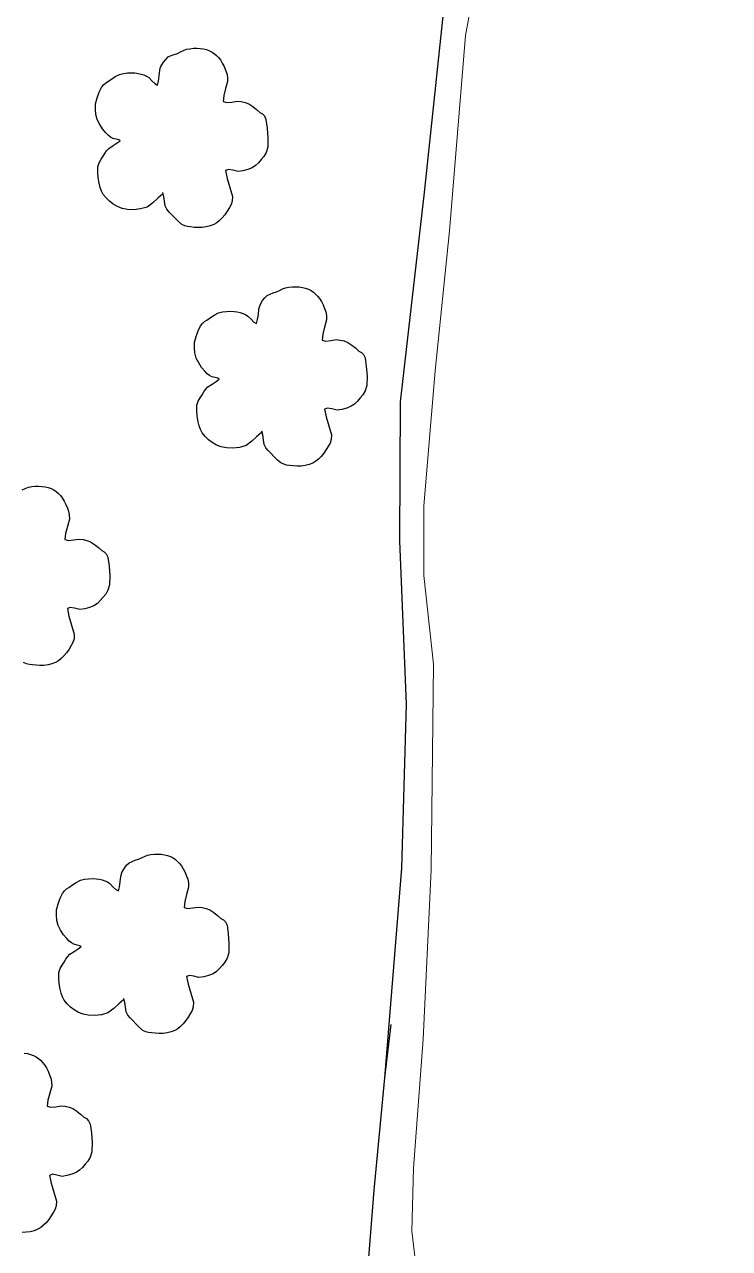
# Model space of a CAD drawing. Header units: inches. Extents: x 733278 to 737733, y 7817354 to 7820504.
# Drawn here: x 735533.4 to 735630.5, y 7818536.5 to 7818705.2 of the extents above; entities that cross this region are included whole.
import ezdxf

# ---------------------------------------------------------------- set-up
doc = ezdxf.new("R2010")
doc.units = ezdxf.units.IN
doc.header["$MEASUREMENT"] = 0
doc.linetypes.add('CONTINUO', pattern=[0])
doc.layers.add('0114000299', color=1, linetype='Continuous')
doc.layers.add('MATO', color=3, linetype='Continuous')
doc.layers.add('0114000299011', color=5, linetype='Continuous', lineweight=0)

msp = doc.modelspace()

# ---------------------------------------------------------------- linework, layer by layer
at = {"layer": '0114000299'}
for points in [[(735583.02, 7818560.06), (735585.37, 7818588.97), (735585.99, 7818611.57), (735585.05, 7818634.07), (735585.16, 7818653.25), (735588.48, 7818682.07), (735591.38, 7818709.45)], [(735595.83, 7818353.07), (735616.37, 7818392.67), (735630.01, 7818433.42), (735611.16, 7818440.12), (735590.33, 7818448.5), (735581.16, 7818450.44), (735576.01, 7818451.94), (735577.7, 7818488.04), (735578.46, 7818506.06), (735580.25, 7818528.35), (735581.52, 7818544.6), (735583.02, 7818560.06), (735583.87, 7818567.4)]]:
    msp.add_lwpolyline(points, dxfattribs=at)
at = {"layer": '0114000299011'}
msp.add_lwpolyline([(735587.59, 7818531.61), (735586.71, 7818538.92), (735586.95, 7818547.6), (735588.28, 7818565.4), (735589.4, 7818588.74), (735589.71, 7818617.07), (735588.38, 7818629.31), (735588.38, 7818638.89), (735589.95, 7818657.49), (735591.91, 7818676.79), (735594.11, 7818703.71), (735596.7, 7818717.76), (735599.84, 7818738.8), (735602.11, 7818754.81), (735604.15, 7818762.5), (735606.58, 7818768.38), (735608.31, 7818771.91), (735609.45, 7818773.58), (735612.67, 7818775.47), (735616.13, 7818776.25), (735624.29, 7818775.78), (735640.93, 7818775.62)], dxfattribs=at)
at = {"layer": 'MATO', "color": 94, "linetype": 'CONTINUO'}
for points in [[(735552.36, 7818681.87, 0), (735551.73, 7818681.31, 0), (735551.02, 7818680.67, 0), (735550.24, 7818680.07, 0), (735549.33, 7818679.81, 0), (735548.41, 7818679.71, 0), (735547.53, 7818679.74, 0), (735546.81, 7818679.89, 0), (735546.16, 7818680.14, 0), (735545.59, 7818680.48, 0), (735545.06, 7818680.88, 0), (735544.59, 7818681.33, 0), (735544.21, 7818681.81, 0), (735543.95, 7818682.28, 0), (735543.76, 7818682.79, 0), (735543.63, 7818683.35, 0), (735543.51, 7818684.11, 0), (735543.45, 7818684.89, 0), (735543.47, 7818685.63, 0), (735543.65, 7818686.18, 0), (735543.91, 7818686.66, 0), (735544.2, 7818687.08, 0), (735544.41, 7818687.46, 0), (735544.66, 7818687.81, 0), (735544.97, 7818688.15, 0), (735545.57, 7818688.54, 0), (735546.13, 7818688.91, 0), (735546.52, 7818689.22, 0), (735546.35, 7818689.34, 0), (735545.99, 7818689.43, 0), (735545.53, 7818689.53, 0), (735545.21, 7818689.71, 0), (735544.88, 7818689.98, 0), (735544.54, 7818690.33, 0), (735544.12, 7818690.85, 0), (735543.72, 7818691.46, 0), (735543.38, 7818692.14, 0), (735543.2, 7818692.83, 0), (735543.12, 7818693.56, 0), (735543.16, 7818694.3, 0), (735543.36, 7818695.12, 0), (735543.65, 7818695.89, 0), (735543.98, 7818696.56, 0), (735544.23, 7818696.91, 0), (735544.51, 7818697.16, 0), (735544.84, 7818697.37, 0), (735545.33, 7818697.72, 0), (735545.86, 7818698.06, 0), (735546.43, 7818698.35, 0), (735547, 7818698.5, 0), (735547.56, 7818698.57, 0), (735548.1, 7818698.59, 0), (735548.58, 7818698.57, 0), (735549.03, 7818698.5, 0), (735549.44, 7818698.4, 0), (735549.81, 7818698.29, 0), (735550.15, 7818698.13, 0), (735550.5, 7818697.92, 0), (735550.92, 7818697.46, 0), (735551.32, 7818697.08, 0), (735551.67, 7818696.89, 0), (735551.83, 7818697.43, 0), (735551.93, 7818698.14, 0), (735552, 7818698.87, 0), (735552.07, 7818699.2, 0), (735552.16, 7818699.44, 0), (735552.29, 7818699.66, 0), (735552.52, 7818700.04, 0), (735552.81, 7818700.42, 0), (735553.15, 7818700.77, 0), (735553.55, 7818700.96, 0), (735553.99, 7818701.11, 0), (735554.44, 7818701.25, 0), (735554.85, 7818701.45, 0), (735555.26, 7818701.65, 0), (735555.69, 7818701.81, 0), (735556.16, 7818701.9, 0), (735556.63, 7818701.95, 0), (735557.1, 7818701.95, 0), (735557.57, 7818701.93, 0), (735558.02, 7818701.87, 0), (735558.44, 7818701.77, 0), (735558.84, 7818701.62, 0), (735559.2, 7818701.43, 0), (735559.53, 7818701.2, 0), (735559.83, 7818700.96, 0), (735560.1, 7818700.67, 0), (735560.35, 7818700.34, 0), (735560.61, 7818699.91, 0), (735560.86, 7818699.44, 0), (735561.06, 7818698.94, 0), (735561.23, 7818698.5, 0), (735561.33, 7818697.99, 0), (735561.35, 7818697.39, 0), (735561.07, 7818696.41, 0), (735560.82, 7818695.43, 0), (735560.72, 7818694.62, 0), (735561.23, 7818694.48, 0), (735561.91, 7818694.54, 0), (735562.66, 7818694.66, 0), (735563.22, 7818694.61, 0), (735563.76, 7818694.48, 0), (735564.27, 7818694.29, 0), (735564.81, 7818693.93, 0), (735565.33, 7818693.52, 0), (735565.79, 7818693.1, 0), (735566.14, 7818692.91, 0), (735566.42, 7818692.63, 0), (735566.63, 7818692.15, 0), (735566.81, 7818690.95, 0), (735566.9, 7818689.62, 0), (735566.88, 7818688.34, 0), (735566.66, 7818687.61, 0), (735566.35, 7818687.06, 0), (735565.96, 7818686.63, 0), (735565.6, 7818686.18, 0), (735565.2, 7818685.8, 0), (735564.73, 7818685.48, 0), (735564.11, 7818685.24, 0), (735563.45, 7818685.06, 0), (735562.78, 7818684.95, 0), (735562.06, 7818685.14, 0), (735561.46, 7818685.24, 0), (735561.06, 7818685.09, 0), (735561.28, 7818684.03, 0), (735561.64, 7818682.78, 0), (735562, 7818681.54, 0), (735561.98, 7818680.9, 0), (735561.83, 7818680.42, 0), (735561.59, 7818680.02, 0), (735561.29, 7818679.5, 0), (735560.95, 7818679.01, 0), (735560.57, 7818678.57, 0), (735560.23, 7818678.2, 0), (735559.86, 7818677.9, 0), (735559.45, 7818677.66, 0), (735558.94, 7818677.47, 0), (735558.4, 7818677.33, 0), (735557.84, 7818677.25, 0), (735557.29, 7818677.24, 0), (735556.75, 7818677.27, 0), (735556.24, 7818677.34, 0), (735555.83, 7818677.38, 0), (735555.44, 7818677.48, 0), (735555.04, 7818677.67, 0), (735554.57, 7818678.06, 0), (735554.11, 7818678.52, 0), (735553.66, 7818679.01, 0), (735553.29, 7818679.39, 0), (735552.98, 7818679.78, 0), (735552.72, 7818680.22, 0), (735552.64, 7818680.88, 0), (735552.56, 7818681.53, 0), (735552.43, 7818682.06, 0)], [(735566, 7818649, 0), (735565.37, 7818648.44, 0), (735564.66, 7818647.8, 0), (735563.88, 7818647.2, 0), (735562.98, 7818646.95, 0), (735562.06, 7818646.84, 0), (735561.17, 7818646.87, 0), (735560.45, 7818647.02, 0), (735559.81, 7818647.27, 0), (735559.23, 7818647.61, 0), (735558.7, 7818648.01, 0), (735558.24, 7818648.46, 0), (735557.85, 7818648.95, 0), (735557.59, 7818649.41, 0), (735557.41, 7818649.92, 0), (735557.28, 7818650.49, 0), (735557.15, 7818651.24, 0), (735557.09, 7818652.02, 0), (735557.11, 7818652.76, 0), (735557.3, 7818653.32, 0), (735557.55, 7818653.79, 0), (735557.84, 7818654.21, 0), (735558.06, 7818654.59, 0), (735558.31, 7818654.94, 0), (735558.61, 7818655.28, 0), (735559.21, 7818655.67, 0), (735559.77, 7818656.04, 0), (735560.17, 7818656.35, 0), (735559.99, 7818656.47, 0), (735559.63, 7818656.56, 0), (735559.17, 7818656.66, 0), (735558.85, 7818656.85, 0), (735558.53, 7818657.11, 0), (735558.19, 7818657.46, 0), (735557.76, 7818657.98, 0), (735557.36, 7818658.6, 0), (735557.02, 7818659.27, 0), (735556.84, 7818659.96, 0), (735556.77, 7818660.69, 0), (735556.8, 7818661.43, 0), (735557.01, 7818662.25, 0), (735557.29, 7818663.02, 0), (735557.62, 7818663.69, 0), (735557.87, 7818664.04, 0), (735558.15, 7818664.29, 0), (735558.49, 7818664.5, 0), (735558.97, 7818664.85, 0), (735559.51, 7818665.19, 0), (735560.08, 7818665.48, 0), (735560.64, 7818665.63, 0), (735561.21, 7818665.7, 0), (735561.75, 7818665.72, 0), (735562.23, 7818665.7, 0), (735562.67, 7818665.64, 0), (735563.08, 7818665.54, 0), (735563.45, 7818665.42, 0), (735563.8, 7818665.26, 0), (735564.14, 7818665.05, 0), (735564.57, 7818664.6, 0), (735564.97, 7818664.21, 0), (735565.31, 7818664.03, 0), (735565.48, 7818664.56, 0), (735565.58, 7818665.27, 0), (735565.65, 7818666, 0), (735565.72, 7818666.33, 0), (735565.81, 7818666.57, 0), (735565.94, 7818666.8, 0), (735566.17, 7818667.18, 0), (735566.45, 7818667.55, 0), (735566.79, 7818667.9, 0), (735567.2, 7818668.09, 0), (735567.63, 7818668.24, 0), (735568.08, 7818668.38, 0), (735568.49, 7818668.58, 0), (735568.91, 7818668.78, 0), (735569.33, 7818668.95, 0), (735569.8, 7818669.03, 0), (735570.27, 7818669.08, 0), (735570.75, 7818669.08, 0), (735571.21, 7818669.06, 0), (735571.66, 7818669, 0), (735572.09, 7818668.9, 0), (735572.48, 7818668.75, 0), (735572.84, 7818668.56, 0), (735573.18, 7818668.33, 0), (735573.47, 7818668.09, 0), (735573.74, 7818667.8, 0), (735573.99, 7818667.47, 0), (735574.26, 7818667.04, 0), (735574.5, 7818666.58, 0), (735574.71, 7818666.08, 0), (735574.87, 7818665.63, 0), (735574.97, 7818665.12, 0), (735574.99, 7818664.52, 0), (735574.71, 7818663.54, 0), (735574.46, 7818662.56, 0), (735574.37, 7818661.75, 0), (735574.87, 7818661.61, 0), (735575.55, 7818661.67, 0), (735576.31, 7818661.8, 0), (735576.87, 7818661.74, 0), (735577.4, 7818661.62, 0), (735577.91, 7818661.42, 0), (735578.46, 7818661.06, 0), (735578.97, 7818660.65, 0), (735579.43, 7818660.23, 0), (735579.78, 7818660.04, 0), (735580.06, 7818659.76, 0), (735580.28, 7818659.28, 0), (735580.45, 7818658.08, 0), (735580.55, 7818656.75, 0), (735580.53, 7818655.47, 0), (735580.31, 7818654.74, 0), (735579.99, 7818654.19, 0), (735579.6, 7818653.76, 0), (735579.25, 7818653.31, 0), (735578.84, 7818652.93, 0), (735578.37, 7818652.62, 0), (735577.75, 7818652.37, 0), (735577.09, 7818652.19, 0), (735576.42, 7818652.08, 0), (735575.7, 7818652.27, 0), (735575.1, 7818652.37, 0), (735574.71, 7818652.22, 0), (735574.92, 7818651.17, 0), (735575.28, 7818649.91, 0), (735575.64, 7818648.67, 0), (735575.62, 7818648.03, 0), (735575.48, 7818647.55, 0), (735575.23, 7818647.15, 0), (735574.94, 7818646.64, 0), (735574.59, 7818646.14, 0), (735574.22, 7818645.7, 0), (735573.87, 7818645.34, 0), (735573.5, 7818645.03, 0), (735573.09, 7818644.79, 0), (735572.58, 7818644.6, 0), (735572.04, 7818644.46, 0), (735571.48, 7818644.38, 0), (735570.93, 7818644.37, 0), (735570.39, 7818644.4, 0), (735569.89, 7818644.47, 0), (735569.47, 7818644.51, 0), (735569.08, 7818644.62, 0), (735568.69, 7818644.8, 0), (735568.22, 7818645.19, 0), (735567.75, 7818645.65, 0), (735567.31, 7818646.14, 0), (735566.94, 7818646.52, 0), (735566.62, 7818646.91, 0), (735566.37, 7818647.35, 0), (735566.28, 7818648.01, 0), (735566.2, 7818648.66, 0), (735566.07, 7818649.19, 0)], [(735533.05, 7818641.1, 0), (735533.46, 7818641.3, 0), (735533.89, 7818641.46, 0), (735534.36, 7818641.55, 0), (735534.83, 7818641.59, 0), (735535.3, 7818641.6, 0), (735535.77, 7818641.58, 0), (735536.22, 7818641.52, 0), (735536.64, 7818641.42, 0), (735537.04, 7818641.27, 0), (735537.4, 7818641.08, 0), (735537.73, 7818640.85, 0), (735538.03, 7818640.61, 0), (735538.3, 7818640.32, 0), (735538.55, 7818639.98, 0), (735538.81, 7818639.56, 0), (735539.06, 7818639.09, 0), (735539.26, 7818638.59, 0), (735539.43, 7818638.15, 0), (735539.53, 7818637.64, 0), (735539.55, 7818637.04, 0), (735539.27, 7818636.05, 0), (735539.02, 7818635.08, 0), (735538.92, 7818634.27, 0), (735539.43, 7818634.13, 0), (735540.11, 7818634.19, 0), (735540.86, 7818634.31, 0), (735541.42, 7818634.25, 0), (735541.96, 7818634.13, 0), (735542.47, 7818633.94, 0), (735543.01, 7818633.58, 0), (735543.53, 7818633.17, 0), (735543.99, 7818632.75, 0), (735544.34, 7818632.56, 0), (735544.62, 7818632.28, 0), (735544.83, 7818631.8, 0), (735545.01, 7818630.6, 0), (735545.1, 7818629.27, 0), (735545.08, 7818627.99, 0), (735544.86, 7818627.26, 0), (735544.55, 7818626.71, 0), (735544.16, 7818626.28, 0), (735543.8, 7818625.83, 0), (735543.4, 7818625.45, 0), (735542.93, 7818625.13, 0), (735542.31, 7818624.88, 0), (735541.65, 7818624.7, 0), (735540.98, 7818624.6, 0), (735540.26, 7818624.79, 0), (735539.66, 7818624.89, 0), (735539.26, 7818624.74, 0), (735539.48, 7818623.68, 0), (735539.84, 7818622.43, 0), (735540.2, 7818621.19, 0), (735540.18, 7818620.55, 0), (735540.03, 7818620.07, 0), (735539.79, 7818619.67, 0), (735539.49, 7818619.15, 0), (735539.15, 7818618.66, 0), (735538.77, 7818618.21, 0), (735538.43, 7818617.85, 0), (735538.06, 7818617.55, 0), (735537.65, 7818617.3, 0), (735537.14, 7818617.11, 0), (735536.6, 7818616.98, 0), (735536.04, 7818616.9, 0), (735535.49, 7818616.88, 0), (735534.95, 7818616.92, 0), (735534.44, 7818616.98, 0), (735534.03, 7818617.03, 0), (735533.63, 7818617.13, 0), (735533.24, 7818617.32, 0)], [(735546.99, 7818570.81, 0), (735546.36, 7818570.25, 0), (735545.65, 7818569.61, 0), (735544.86, 7818569.01, 0), (735543.96, 7818568.75, 0), (735543.04, 7818568.65, 0), (735542.15, 7818568.68, 0), (735541.43, 7818568.83, 0), (735540.79, 7818569.08, 0), (735540.22, 7818569.42, 0), (735539.68, 7818569.81, 0), (735539.22, 7818570.27, 0), (735538.84, 7818570.75, 0), (735538.57, 7818571.22, 0), (735538.39, 7818571.72, 0), (735538.26, 7818572.29, 0), (735538.13, 7818573.05, 0), (735538.07, 7818573.83, 0), (735538.09, 7818574.57, 0), (735538.28, 7818575.12, 0), (735538.53, 7818575.6, 0), (735538.82, 7818576.02, 0), (735539.04, 7818576.4, 0), (735539.29, 7818576.75, 0), (735539.59, 7818577.09, 0), (735540.19, 7818577.48, 0), (735540.75, 7818577.85, 0), (735541.15, 7818578.15, 0), (735540.97, 7818578.28, 0), (735540.61, 7818578.37, 0), (735540.15, 7818578.47, 0), (735539.83, 7818578.65, 0), (735539.51, 7818578.91, 0), (735539.17, 7818579.27, 0), (735538.75, 7818579.79, 0), (735538.34, 7818580.4, 0), (735538, 7818581.08, 0), (735537.82, 7818581.77, 0), (735537.75, 7818582.49, 0), (735537.78, 7818583.24, 0), (735537.99, 7818584.06, 0), (735538.27, 7818584.83, 0), (735538.6, 7818585.49, 0), (735538.85, 7818585.85, 0), (735539.13, 7818586.1, 0), (735539.47, 7818586.31, 0), (735539.95, 7818586.66, 0), (735540.49, 7818587, 0), (735541.06, 7818587.29, 0), (735541.62, 7818587.44, 0), (735542.19, 7818587.51, 0), (735542.73, 7818587.53, 0), (735543.21, 7818587.51, 0), (735543.65, 7818587.44, 0), (735544.07, 7818587.34, 0), (735544.43, 7818587.23, 0), (735544.78, 7818587.07, 0), (735545.13, 7818586.86, 0), (735545.55, 7818586.4, 0), (735545.95, 7818586.02, 0), (735546.29, 7818585.83, 0), (735546.46, 7818586.37, 0), (735546.56, 7818587.08, 0), (735546.63, 7818587.81, 0), (735546.7, 7818588.13, 0), (735546.79, 7818588.38, 0), (735546.92, 7818588.6, 0), (735547.15, 7818588.98, 0), (735547.43, 7818589.36, 0), (735547.78, 7818589.71, 0), (735548.18, 7818589.9, 0), (735548.61, 7818590.05, 0), (735549.06, 7818590.19, 0), (735549.47, 7818590.39, 0), (735549.89, 7818590.59, 0), (735550.32, 7818590.75, 0), (735550.78, 7818590.84, 0), (735551.25, 7818590.89, 0), (735551.73, 7818590.89, 0), (735552.19, 7818590.87, 0), (735552.64, 7818590.81, 0), (735553.07, 7818590.71, 0), (735553.46, 7818590.56, 0), (735553.82, 7818590.37, 0), (735554.16, 7818590.14, 0), (735554.45, 7818589.9, 0), (735554.72, 7818589.61, 0), (735554.97, 7818589.27, 0), (735555.24, 7818588.85, 0), (735555.48, 7818588.38, 0), (735555.69, 7818587.88, 0), (735555.85, 7818587.44, 0), (735555.96, 7818586.93, 0), (735555.97, 7818586.33, 0), (735555.7, 7818585.34, 0), (735555.44, 7818584.37, 0), (735555.35, 7818583.56, 0), (735555.85, 7818583.42, 0), (735556.54, 7818583.48, 0), (735557.29, 7818583.6, 0), (735557.85, 7818583.54, 0), (735558.38, 7818583.42, 0), (735558.89, 7818583.23, 0), (735559.44, 7818582.87, 0), (735559.95, 7818582.46, 0), (735560.41, 7818582.04, 0), (735560.77, 7818581.85, 0), (735561.05, 7818581.57, 0), (735561.26, 7818581.09, 0), (735561.44, 7818579.89, 0), (735561.53, 7818578.56, 0), (735561.51, 7818577.28, 0), (735561.29, 7818576.55, 0), (735560.97, 7818576, 0), (735560.59, 7818575.57, 0), (735560.23, 7818575.12, 0), (735559.82, 7818574.74, 0), (735559.35, 7818574.42, 0), (735558.73, 7818574.17, 0), (735558.07, 7818574, 0), (735557.4, 7818573.89, 0), (735556.68, 7818574.08, 0), (735556.08, 7818574.18, 0), (735555.69, 7818574.03, 0), (735555.9, 7818572.97, 0), (735556.27, 7818571.72, 0), (735556.63, 7818570.48, 0), (735556.6, 7818569.84, 0), (735556.46, 7818569.36, 0), (735556.22, 7818568.96, 0), (735555.92, 7818568.44, 0), (735555.57, 7818567.95, 0), (735555.2, 7818567.5, 0), (735554.85, 7818567.14, 0), (735554.48, 7818566.84, 0), (735554.07, 7818566.6, 0), (735553.56, 7818566.4, 0), (735553.02, 7818566.27, 0), (735552.46, 7818566.19, 0), (735551.91, 7818566.18, 0), (735551.37, 7818566.21, 0), (735550.87, 7818566.28, 0), (735550.45, 7818566.32, 0), (735550.06, 7818566.42, 0), (735549.67, 7818566.61, 0), (735549.2, 7818567, 0), (735548.73, 7818567.46, 0), (735548.29, 7818567.95, 0), (735547.92, 7818568.33, 0), (735547.6, 7818568.72, 0), (735547.35, 7818569.16, 0), (735547.26, 7818569.82, 0), (735547.18, 7818570.46, 0), (735547.05, 7818571, 0)], [(735533.32, 7818563.46, 0), (735533.77, 7818563.4, 0), (735534.2, 7818563.3, 0), (735534.59, 7818563.15, 0), (735534.95, 7818562.96, 0), (735535.29, 7818562.73, 0), (735535.58, 7818562.49, 0), (735535.85, 7818562.2, 0), (735536.1, 7818561.87, 0), (735536.37, 7818561.44, 0), (735536.61, 7818560.98, 0), (735536.82, 7818560.48, 0), (735536.98, 7818560.03, 0), (735537.09, 7818559.53, 0), (735537.1, 7818558.93, 0), (735536.83, 7818557.94, 0), (735536.57, 7818556.97, 0), (735536.48, 7818556.15, 0), (735536.98, 7818556.02, 0), (735537.67, 7818556.07, 0), (735538.42, 7818556.2, 0), (735538.98, 7818556.14, 0), (735539.51, 7818556.02, 0), (735540.02, 7818555.82, 0), (735540.57, 7818555.46, 0), (735541.08, 7818555.06, 0), (735541.54, 7818554.63, 0), (735541.89, 7818554.44, 0), (735542.18, 7818554.16, 0), (735542.39, 7818553.68, 0), (735542.57, 7818552.48, 0), (735542.66, 7818551.15, 0), (735542.64, 7818549.87, 0), (735542.42, 7818549.14, 0), (735542.1, 7818548.59, 0), (735541.71, 7818548.16, 0), (735541.36, 7818547.71, 0), (735540.95, 7818547.33, 0), (735540.48, 7818547.02, 0), (735539.86, 7818546.77, 0), (735539.2, 7818546.59, 0), (735538.53, 7818546.48, 0), (735537.81, 7818546.67, 0), (735537.21, 7818546.77, 0), (735536.82, 7818546.62, 0), (735537.03, 7818545.57, 0), (735537.39, 7818544.31, 0), (735537.76, 7818543.07, 0), (735537.73, 7818542.44, 0), (735537.59, 7818541.95, 0), (735537.35, 7818541.55, 0), (735537.05, 7818541.04, 0), (735536.7, 7818540.55, 0), (735536.33, 7818540.1, 0), (735535.98, 7818539.74, 0), (735535.61, 7818539.43, 0), (735535.2, 7818539.19, 0), (735534.69, 7818539, 0), (735534.15, 7818538.86, 0), (735533.59, 7818538.78, 0), (735533.04, 7818538.77, 0)]]:
    msp.add_polyline3d(points, dxfattribs=at)

doc.saveas('drawing.dxf')
